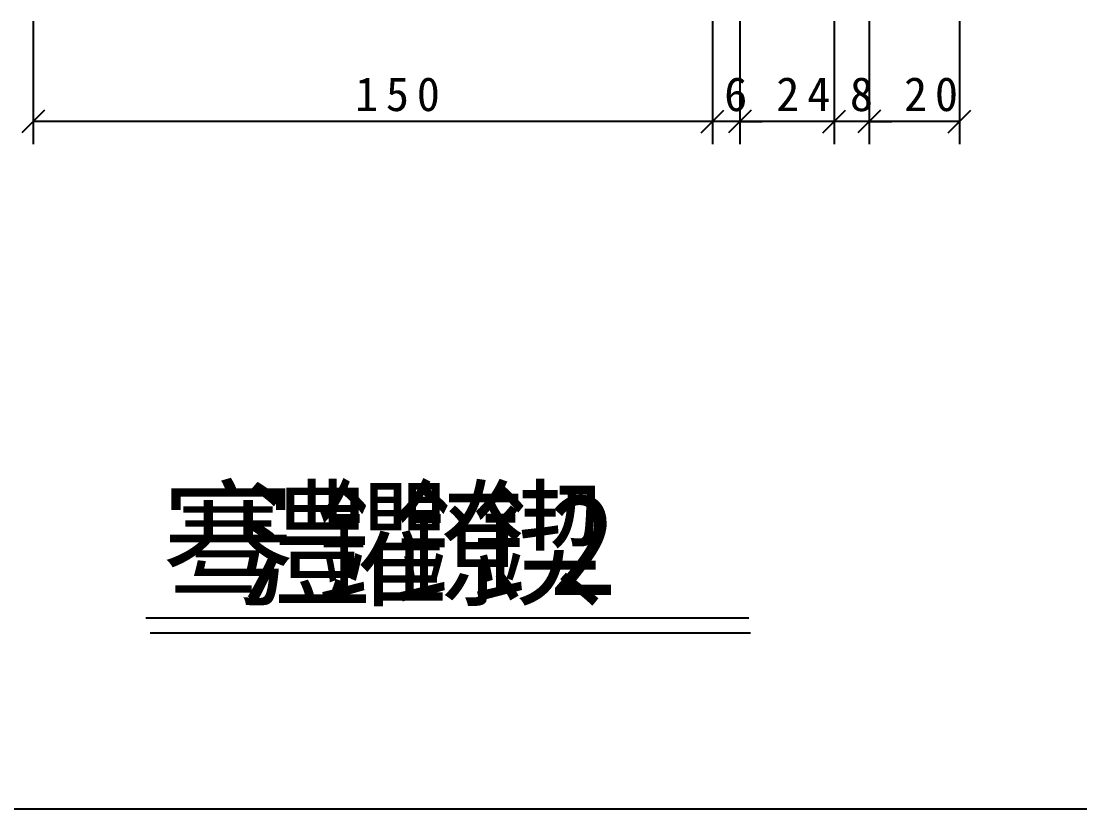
# Model space of a CAD drawing. Header units: metres. Extents: x 0 to 420, y 0 to 297.
# Drawn here: x 186.2 to 279.6, y 0 to 69.6 of the extents above; entities that cross this region are included whole.
import ezdxf

# ---------------------------------------------------------------- set-up
doc = ezdxf.new("R2010")
doc.units = ezdxf.units.M

msp = doc.modelspace()

# ---------------------------------------------------------------- linework, layer by layer
for p, q in [((187.22, 69.56), (187.22, 58.71)), ((247.22, 69.56), (247.22, 58.71)), ((247.22, 69.56), (247.22, 58.71)), ((249.61, 69.56), (249.61, 58.71)), ((249.61, 69.56), (249.61, 58.71)), ((257.96, 69.56), (257.96, 58.71)), ((257.96, 69.56), (257.96, 58.71)), ((261.05, 69.56), (261.05, 58.71)), ((261.05, 69.56), (261.05, 58.71)), ((269.03, 69.56), (269.03, 58.71)), ((188.22, 61.71), (186.22, 59.71)), ((246.22, 59.71), (248.22, 61.71)), ((246.22, 59.71), (248.22, 61.71)), ((250.61, 61.71), (248.61, 59.71)), ((250.61, 61.71), (248.61, 59.71)), ((256.96, 59.71), (258.96, 61.71)), ((256.96, 59.71), (258.96, 61.71)), ((262.05, 61.71), (260.05, 59.71)), ((262.05, 61.71), (260.05, 59.71)), ((268.03, 59.71), (270.03, 61.71)), ((247.22, 60.71), (187.22, 60.71)), ((247.22, 60.71), (245.22, 60.71)), ((249.61, 60.71), (247.22, 60.71)), ((249.61, 60.71), (251.61, 60.71)), ((257.96, 60.71), (249.61, 60.71)), ((257.96, 60.71), (255.96, 60.71)), ((261.05, 60.71), (257.96, 60.71)), ((269.03, 60.71), (261.05, 60.71)), ((261.05, 60.71), (263.05, 60.71)), ((197.17, 16.87), (250.41, 16.87)), ((197.57, 15.54), (250.56, 15.54)), ((0, 0), (420, 0))]:
    msp.add_line(p, q)

# ---------------------------------------------------------------- texts
for s, height, p in [('1', 3, (215.65, 61.62)), ('5', 3, (218.37, 61.62)), ('0', 3, (221.1, 61.62)), ('6', 3, (248.24, 61.62)), ('2', 3, (252.84, 61.62)), ('4', 3, (255.57, 61.62)), ('8', 3, (259.34, 61.62)), ('2', 3, (264.12, 61.62)), ('0', 3, (266.85, 61.62)), ('骞', 8.97, (198.61, 18.87)), ('澧', 8.97, (205.44, 18.87)), ('鑺', 8.97, (212.26, 18.87)), ('鐐', 8.97, (219.09, 18.87)), ('鍥', 8.97, (225.91, 18.87)), ('2', 8.97, (232.74, 18.87))]:
    msp.add_text(s, height=height).set_placement(p)

doc.saveas('drawing.dxf')
